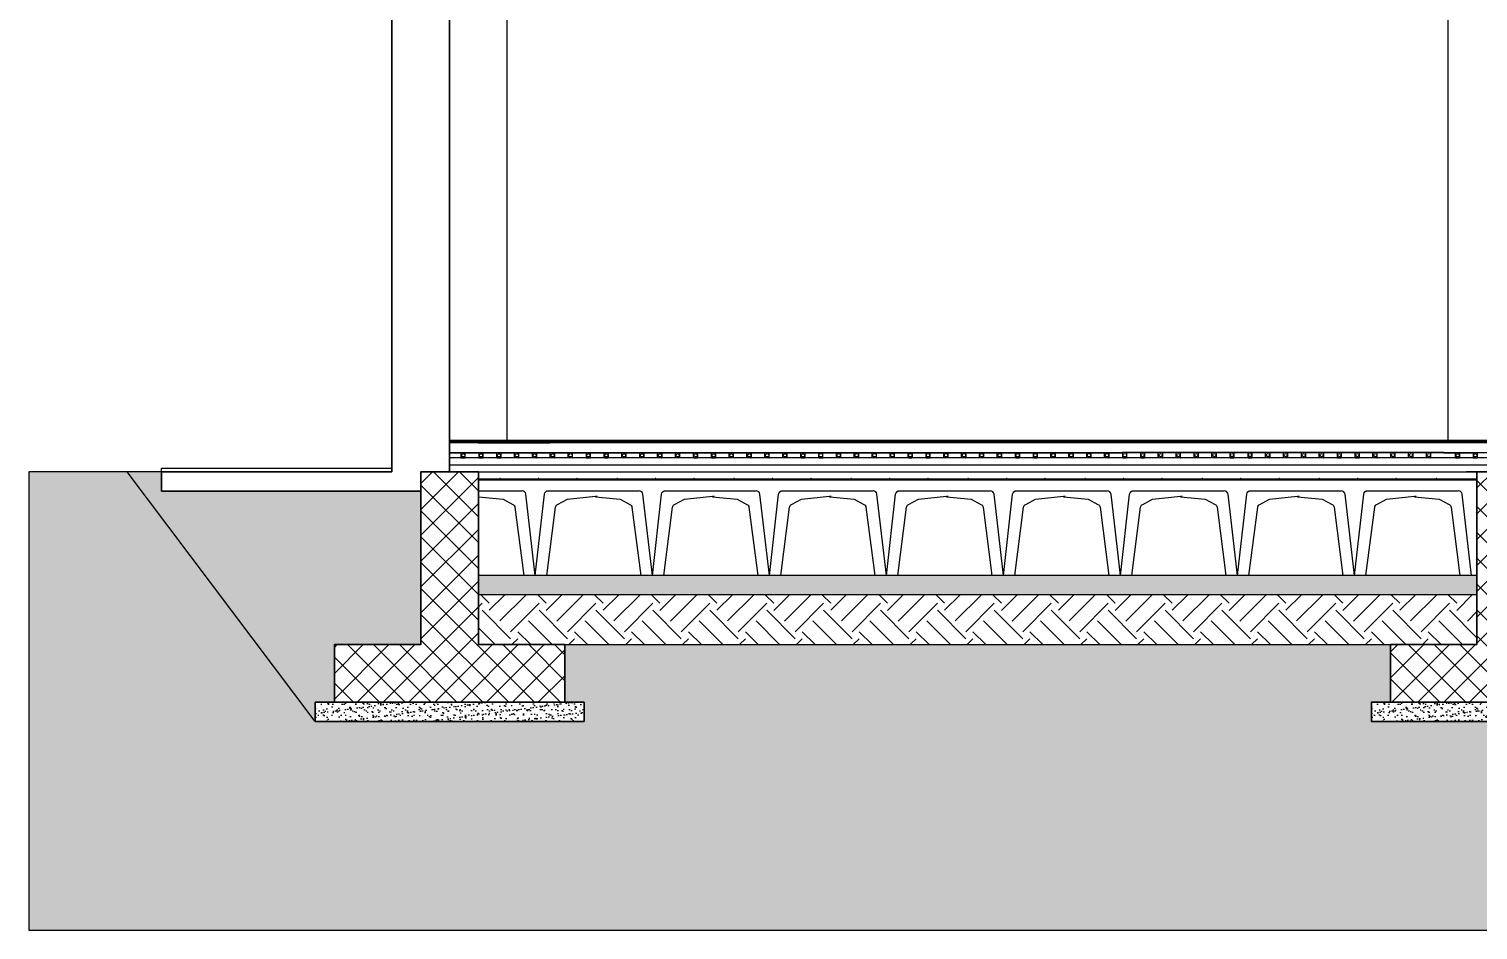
# Model space of a CAD drawing. Header units: millimetres. Extents: x 2329 to 2450, y 1882 to 1940.
# Drawn here: x 2359.39 to 2366.94, y 1914.04 to 1918.74 of the extents above; entities that cross this region are included whole.
import ezdxf

# ---------------------------------------------------------------- set-up
doc = ezdxf.new("R2010")
doc.units = ezdxf.units.MM
doc.linetypes.add('ACAD_ISO10W100', pattern=[18, 12, -3, 0, -3])
for name, color, linetype, lineweight in [('armature longitudinali', 5, 'Continuous', 25), ('Fondazione', 7, 'Continuous', 25), ('pilastri', 5, 'Continuous', 30), ('Sezionato', 7, 'Continuous', 30)]:
    doc.layers.add(name, color=color, linetype=linetype, lineweight=lineweight)
for name, color, linetype in [('AU_01_Struttura', 1, 'Continuous'), ('AU_03_Retini', 11, 'ACAD_ISO10W100'), ('grigio', 252, 'Continuous'), ('trasferimento', 252, 'Continuous')]:
    doc.layers.add(name, color=color, linetype=linetype)

msp = doc.modelspace()

# ---------------------------------------------------------------- hatches: boundary and pattern name
at = {"layer": 'armature longitudinali', "true_color": 0xc7c8ca, "transparency": 33554687}
h = msp.add_hatch(dxfattribs=at)
h.set_pattern_fill('EARTH', color=9, scale=0.045)
h.paths.add_polyline_path([(2380.7207, 1916.429), (2380.0086, 1916.429), (2379.0297, 1915.129), (2377.6297, 1915.129), (2377.6297, 1915.229), (2377.7297, 1915.229), (2377.7297, 1915.404), (2377.7297, 1915.529), (2373.4297, 1915.529), (2373.4297, 1915.404), (2373.4297, 1915.229), (2373.5297, 1915.229), (2373.5297, 1915.129), (2372.1297, 1915.129), (2372.1297, 1915.229), (2372.2297, 1915.229), (2372.2297, 1915.404), (2372.2297, 1915.529), (2367.6797, 1915.529), (2367.6797, 1915.404), (2367.6797, 1915.229), (2367.7797, 1915.229), (2367.7797, 1915.129), (2366.3797, 1915.129), (2366.3797, 1915.229), (2366.4797, 1915.229), (2366.4797, 1915.404), (2366.4797, 1915.529), (2362.1797, 1915.529), (2362.1797, 1915.404), (2362.1797, 1915.229), (2362.2797, 1915.229), (2362.2797, 1915.129), (2360.8797, 1915.129), (2359.9007, 1916.429), (2359.3893, 1916.429), (2359.3893, 1914.0426), (2380.7207, 1914.0426)])
at = {"layer": 'armature longitudinali', "transparency": 33554687}
h = msp.add_hatch(dxfattribs=at)
h.set_pattern_fill('GRAVEL', color=0, scale=0.015)
h.set_pattern_definition([(228.0127875, (0.27432, 0.381), (-3.04800000024, -3.4289999998), [0.051258216, -5.074572546]), (184.969741, (0.24003, 0.3429), (4.57199999819, 0.381000021705), [0.08796071, -8.708107334]), (132.5104471, (0.1524, 0.33528), (3.81000000161, -4.19099999854), [0.06202223, -6.14020842]), (267.273689, (0.00381, 0.24003), (0.3810000008, 7.61999999996), [0.08010068, -7.929965614]), (292.8336542, (0, 0.16002), (-1.90500000016, 4.57199999993), [0.078545055, -7.77597116]), (357.273689, (0.03048, 0.08763), (-7.61999999996, 0.3810000008), [0.08010068, -7.929965614]), (37.69424047, (0.11049, 0.08382), (-4.95299999978, -3.810000000285), [0.10592905, -10.486967297]), (72.25532837, (0.19431, 0.14859), (2.66700000072, 8.38199999977), [0.10000793, -9.90078849]), (121.4295656, (0.22479, 0.24384), (-3.04800000043, 4.95299999973), [0.08037195, -7.956831855]), (175.2363583, (0.18288, 0.31242), (4.19099999994, -0.38100000066), [0.09175699, -4.496090542]), (222.3974378, (0.09144, 0.32004), (-4.571999999854, -4.19100000016), [0.11866169, -11.747515877]), (138.8140748, (0.381, 0.23622), (-2.66699999984, 2.2860000002), [0.04050068, -4.009584874]), (171.4692344, (0.35052, 0.26289), (4.95300000013, -0.76199999914), [0.077052297, -7.62819585]), (225, (0.27432, 0.27432), (-5e-17, -0.381), [0.0538814, -0.484933966]), (203.1985905, (0.24765, 0.32004), (1.90500000005, 0.7619999999), [0.0290162, -2.872593355]), (291.8014095, (0.22098, 0.30861), (-0.381, 1.143), [0.041034843, -2.01071295]), (30.9637565, (0.23622, 0.27051), (1.143, 0.762), [0.06664795, -2.154944723]), (161.565051, (0.29337, 0.3048), (0.762, -0.381), [0.04819307, -1.156634718]), (16.3895403, (0, 0.30861), (3.81, 1.143), [0.0675132, -6.683824]), (70.3461759, (0.06477, 0.32766), (-1.52400000014, -4.19099999995), [0.05663984, -5.60733235]), (293.1985905, (0.29337, 0.381), (-0.7619999999, 1.90500000005), [0.058032015, -2.84357754]), (343.6104597, (0.31623, 0.32766), (-3.81000000008, 1.14299999973), [0.0675132, -6.683824]), (339.4439548, (0, 0.07239), (-1.905, 0.762), [0.06510528, -3.190160147]), (294.7751406, (0.06096, 0.04953), (-1.90500000227, 4.19099999897), [0.05455082, -5.400539007]), (66.8014095, (0.29718, 0), (0.7619999999, 1.90500000005), [0.058032015, -2.84357754]), (17.3540246, (0.32004, 0.05334), (-4.9529999999, -1.52400000032), [0.06386741, -6.322856397]), (69.4439548, (0.11049, 0), (-0.762, -1.905), [0.03255264, -3.222712787]), (101.3099325, (0.27432, 0), (-0.381, 1.524), [0.01942719, -1.923299245]), (165.9637565, (0.27051, 0.01905), (1.143, -0.381), [0.078545055, -1.49235819]), (186.00900596, (0.19431, 0.0381), (3.80999999998, 0.3810000002), [0.07279005, -7.20620473]), (303.6900675, (0.23622, 0.23622), (-0.381, 0.762), [0.05494858, -1.318766454]), (353.1572266, (0.2667, 0.1905), (6.47700000004, -0.76199999966), [0.095933514, -9.49740136]), (60.9453959, (0.36195, 0.17907), (-1.52400000004, -2.66699999998), [0.039226236, -3.88340885]), (90, (0.381, 0.21336), (-0.381, 0.381), [0.02286, -0.35814]), (120.2564372, (0.18669, 0.04953), (1.52399999981, -2.6670000001), [0.052930044, -5.240091116]), (48.0127875, (0.16002, 0.09525), (3.04800000025, 3.42899999978), [0.10251643, -5.02331433]), (0, (0.2286, 0.17145), (0.381, 0.381), [0.09906, -0.28194]), (325.3048465, (0.32766, 0.17145), (3.81000000144, -2.66699999794), [0.060241434, -5.96389751]), (254.0546041, (0.37719, 0.13716), (-0.381, -1.524), [0.05547436, -2.718247506]), (207.64597536, (0.36195, 0.08382), (-7.23900000027, -3.809999999495), [0.090321765, -8.941869663]), (175.42607874, (0.28194, 0.04191), (-4.953, 0.381), [0.09555442, -9.45987697])])
h.paths.add_polyline_path([(2379.8297, 1916.329), (2378.4797, 1916.329), (2378.4797, 1915.529), (2378.9297, 1915.529), (2378.9297, 1915.229), (2379.0297, 1915.229), (2379.0297, 1915.129), (2380.0086, 1916.429), (2379.8297, 1916.4173)])
h.paths.add_polyline_path([(2360.0797, 1916.329), (2360.0797, 1916.429), (2359.9007, 1916.429), (2360.8797, 1915.129), (2360.8797, 1915.229), (2360.9797, 1915.229), (2360.9797, 1915.404), (2360.9797, 1915.529), (2361.4297, 1915.529), (2361.4297, 1916.329)])
at = {"layer": 'Fondazione', "true_color": 0x636466}
h = msp.add_hatch(dxfattribs=at)
h.set_pattern_fill('ANSI37', color=251, scale=0.03)
h.paths.add_polyline_path([(2362.1797, 1915.529), (2361.7297, 1915.529), (2361.7297, 1916.429), (2361.4297, 1916.429), (2361.4297, 1915.529), (2360.9797, 1915.529), (2360.9797, 1915.404), (2360.9797, 1915.229), (2362.1797, 1915.229), (2362.1797, 1915.404)])
h = msp.add_hatch(dxfattribs=at)
h.set_pattern_fill('ANSI37', color=251, scale=0.03)
h.paths.add_polyline_path([(2367.6797, 1915.529), (2367.2297, 1915.529), (2367.2297, 1916.429), (2366.9297, 1916.429), (2366.9297, 1915.529), (2366.4797, 1915.529), (2366.4797, 1915.404), (2366.4797, 1915.229), (2367.6797, 1915.229), (2367.6797, 1915.404)])
at = {"layer": 'Fondazione', "transparency": 33554628}
h = msp.add_hatch(dxfattribs=at)
h.set_pattern_fill('AR-SAND', color=0, scale=0.0009)
h.paths.add_polyline_path([(2366.9297, 1915.889), (2361.7297, 1915.889), (2361.7297, 1915.789), (2366.9297, 1915.789)])
h = msp.add_hatch(dxfattribs=at)
h.set_pattern_fill('AR-SAND', color=0, scale=0.0009)
h.set_pattern_definition([(37.5, (-40.032668, 6.98676), (-0.00144002817, 0.04404719136), [0, -0.0347472, 0, -0.038862, 0, -0.0371475]), (7.5, (-40.03267, 6.98676), (0.0404570955, 0.064514259), [0, -0.0187452, 0, -0.0313182, 0, -0.0120015]), (327.5, (-40.060785, 6.98676), (0.0711893133, 0.0001293466), [0, -0.01143, 0, -0.041148, 0, -0.053721]), (317.5, (-40.060785, 6.98676), (0.0687200807, 0.0200636391), [0, -0.005715, 0, -0.0269748, 0, -0.030861])])
h.paths.add_polyline_path([(2360.9797, 1915.229), (2360.8797, 1915.229), (2360.8797, 1915.129), (2362.2797, 1915.129), (2362.2797, 1915.229)])
h = msp.add_hatch(dxfattribs=at)
h.set_pattern_fill('AR-SAND', color=0, scale=0.0009)
h.set_pattern_definition([(37.5, (-34.532668, 6.98676), (-0.00144002817, 0.04404719136), [0, -0.0347472, 0, -0.038862, 0, -0.0371475]), (7.5, (-34.53267, 6.98676), (0.0404570955, 0.064514259), [0, -0.0187452, 0, -0.0313182, 0, -0.0120015]), (327.5, (-34.560785, 6.98676), (0.0711893133, 0.0001293466), [0, -0.01143, 0, -0.041148, 0, -0.053721]), (317.5, (-34.560785, 6.98676), (0.0687200807, 0.0200636391), [0, -0.005715, 0, -0.0269748, 0, -0.030861])])
h.paths.add_polyline_path([(2366.4797, 1915.229), (2366.3797, 1915.229), (2366.3797, 1915.129), (2367.7797, 1915.129), (2367.7797, 1915.229)])
at = {"layer": 'trasferimento'}
h = msp.add_hatch(dxfattribs=at)
h.set_pattern_fill('EARTH', color=256, scale=0.033, angle=45, style=0)
h.paths.add_polyline_path([(2366.9297, 1915.529), (2366.9297, 1915.789), (2361.7297, 1915.789), (2361.7297, 1915.529)])

# ---------------------------------------------------------------- linework, layer by layer
at = {"lineweight": 30}
for p, q in [((2361.2797, 1916.429), (2360.0797, 1916.429)), ((2360.0797, 1916.429), (2360.0797, 1916.329)), ((2360.0797, 1916.329), (2361.4297, 1916.329))]:
    msp.add_line(p, q, dxfattribs=at)
for p, q in [((2366.9297, 1915.889), (2361.7297, 1915.889)), ((2366.9297, 1915.789), (2361.7297, 1915.789))]:
    msp.add_line(p, q)
msp.add_lwpolyline([(2361.2797, 1916.429), (2361.2797, 1923.429)], dxfattribs=at)
for points in [[(2359.3893, 1914.0426), (2380.7207, 1914.0426), (2380.7207, 1916.429), (2378.6297, 1916.429)], [(2361.2797, 1916.429), (2359.3893, 1916.429), (2359.3893, 1914.0426), (2359.3893, 1914.0426)], [(2360.8797, 1915.129), (2359.9007, 1916.429)], [(2360.0797, 1916.429), (2360.0797, 1916.449), (2361.2797, 1916.449)], [(2361.7297, 1915.889), (2361.7297, 1916.429)], [(2366.9297, 1915.889), (2366.9297, 1916.429), (2366.8746, 1916.429)], [(2362.1797, 1915.529), (2366.4797, 1915.529)]]:
    msp.add_lwpolyline(points)
at = {"color": 30}
for points in [[(2361.7297, 1916.3306), (2361.9573, 1916.3306)], [(2362.3391, 1916.3306), (2362.5667, 1916.3306)], [(2362.9485, 1916.3306), (2363.1761, 1916.3306)], [(2363.5579, 1916.3306), (2363.7855, 1916.3306)], [(2364.1673, 1916.3306), (2364.3949, 1916.3306)], [(2364.7767, 1916.3306), (2365.0043, 1916.3306)], [(2365.3861, 1916.3306), (2365.6137, 1916.3306)], [(2365.9955, 1916.3306), (2366.2231, 1916.3306)], [(2366.6049, 1916.3306), (2366.8325, 1916.3306)]]:
    msp.add_lwpolyline(points, dxfattribs=at)
for points in [[(2361.7297, 1916.2997), (2361.8578, 1916.2863), (2361.9092, 1916.2597, -0.245361), (2361.9198, 1916.2445), (2361.9656, 1915.889)], [(2362.0261, 1915.889), (2361.9771, 1916.3131, 0.376581), (2361.9573, 1916.3306), (2361.9573, 1916.3306)], [(2362.0261, 1915.889), (2362.0741, 1916.3131, -0.377298), (2362.094, 1916.3306), (2362.3391, 1916.3306)], [(2362.0856, 1915.889), (2362.1314, 1916.2445, -0.245361), (2362.142, 1916.2597), (2362.1934, 1916.2863), (2362.3391, 1916.3016, -0.109284), (2362.3477, 1916.3016)], [(2362.3391, 1916.2997), (2362.4672, 1916.2863), (2362.5186, 1916.2597, -0.245361), (2362.5292, 1916.2445), (2362.575, 1915.889)], [(2362.6355, 1915.889), (2362.5865, 1916.3131, 0.376581), (2362.5667, 1916.3306), (2362.5667, 1916.3306)], [(2362.6355, 1915.889), (2362.6835, 1916.3131, -0.377298), (2362.7034, 1916.3306), (2362.9485, 1916.3306)], [(2362.695, 1915.889), (2362.7408, 1916.2445, -0.245361), (2362.7514, 1916.2597), (2362.8028, 1916.2863), (2362.9485, 1916.3016, -0.109284), (2362.9571, 1916.3016)], [(2362.9485, 1916.2997), (2363.0766, 1916.2863), (2363.128, 1916.2597, -0.245361), (2363.1386, 1916.2445), (2363.1844, 1915.889)], [(2363.2449, 1915.889), (2363.1959, 1916.3131, 0.376581), (2363.1761, 1916.3306), (2363.1761, 1916.3306)], [(2363.2449, 1915.889), (2363.2929, 1916.3131, -0.377298), (2363.3128, 1916.3306), (2363.5579, 1916.3306)], [(2363.3044, 1915.889), (2363.3502, 1916.2445, -0.245361), (2363.3608, 1916.2597), (2363.4122, 1916.2863), (2363.5579, 1916.3016, -0.109284), (2363.5665, 1916.3016)], [(2363.5579, 1916.2997), (2363.686, 1916.2863), (2363.7374, 1916.2597, -0.245361), (2363.748, 1916.2445), (2363.7938, 1915.889)], [(2363.8543, 1915.889), (2363.8053, 1916.3131, 0.376581), (2363.7855, 1916.3306), (2363.7855, 1916.3306)], [(2363.8543, 1915.889), (2363.9023, 1916.3131, -0.377298), (2363.9222, 1916.3306), (2364.1673, 1916.3306)], [(2363.9138, 1915.889), (2363.9596, 1916.2445, -0.245361), (2363.9702, 1916.2597), (2364.0216, 1916.2863), (2364.1673, 1916.3016, -0.109284), (2364.1759, 1916.3016)], [(2364.1673, 1916.2997), (2364.2954, 1916.2863), (2364.3468, 1916.2597, -0.245361), (2364.3574, 1916.2445), (2364.4032, 1915.889)], [(2364.4637, 1915.889), (2364.4147, 1916.3131, 0.376581), (2364.3949, 1916.3306), (2364.3949, 1916.3306)], [(2364.4637, 1915.889), (2364.5117, 1916.3131, -0.377298), (2364.5316, 1916.3306), (2364.7767, 1916.3306)], [(2364.5232, 1915.889), (2364.569, 1916.2445, -0.245361), (2364.5796, 1916.2597), (2364.631, 1916.2863), (2364.7767, 1916.3016, -0.109284), (2364.7853, 1916.3016)], [(2364.7767, 1916.2997), (2364.9048, 1916.2863), (2364.9562, 1916.2597, -0.245361), (2364.9668, 1916.2445), (2365.0126, 1915.889)], [(2365.0731, 1915.889), (2365.0241, 1916.3131, 0.376581), (2365.0043, 1916.3306), (2365.0043, 1916.3306)], [(2365.0731, 1915.889), (2365.1211, 1916.3131, -0.377298), (2365.141, 1916.3306), (2365.3861, 1916.3306)], [(2365.1326, 1915.889), (2365.1784, 1916.2445, -0.245361), (2365.189, 1916.2597), (2365.2404, 1916.2863), (2365.3861, 1916.3016, -0.109284), (2365.3947, 1916.3016)], [(2365.3861, 1916.2997), (2365.5142, 1916.2863), (2365.5656, 1916.2597, -0.245361), (2365.5762, 1916.2445), (2365.622, 1915.889)], [(2365.6825, 1915.889), (2365.6335, 1916.3131, 0.376581), (2365.6137, 1916.3306), (2365.6137, 1916.3306)], [(2365.6825, 1915.889), (2365.7305, 1916.3131, -0.377298), (2365.7504, 1916.3306), (2365.9955, 1916.3306)], [(2365.742, 1915.889), (2365.7878, 1916.2445, -0.245361), (2365.7984, 1916.2597), (2365.8498, 1916.2863), (2365.9955, 1916.3016, -0.109284), (2366.0041, 1916.3016)], [(2365.9955, 1916.2997), (2366.1236, 1916.2863), (2366.175, 1916.2597, -0.245361), (2366.1856, 1916.2445), (2366.2314, 1915.889)], [(2366.2919, 1915.889), (2366.2429, 1916.3131, 0.376581), (2366.2231, 1916.3306), (2366.2231, 1916.3306)], [(2366.2919, 1915.889), (2366.3399, 1916.3131, -0.377298), (2366.3598, 1916.3306), (2366.6049, 1916.3306)], [(2366.3514, 1915.889), (2366.3972, 1916.2445, -0.245361), (2366.4078, 1916.2597), (2366.4592, 1916.2863), (2366.6049, 1916.3016, -0.109284), (2366.6135, 1916.3016)], [(2366.6049, 1916.2997), (2366.733, 1916.2863), (2366.7844, 1916.2597, -0.245361), (2366.795, 1916.2445), (2366.8408, 1915.889)], [(2366.9013, 1915.889), (2366.8523, 1916.3131, 0.376581), (2366.8325, 1916.3306), (2366.8325, 1916.3306)]]:
    msp.add_lwpolyline(points, format="xyb", dxfattribs=at)
at = {"layer": 'armature longitudinali'}
for points in [[(2378.3297, 1916.5022), (2361.5797, 1916.5022)], [(2361.5797, 1916.429), (2361.5797, 1916.5022)], [(2361.5797, 1916.4656), (2378.3297, 1916.4656)]]:
    msp.add_lwpolyline(points, dxfattribs=at)
at = {"layer": 'armature longitudinali', "lineweight": 30}
msp.add_lwpolyline([(2360.9797, 1915.229), (2360.9797, 1915.529), (2361.4297, 1915.529), (2361.4297, 1916.429)], dxfattribs=at)
at = {"layer": 'AU_01_Struttura'}
for p, q in [((2361.7292, 1916.5805), (2361.9154, 1916.5805)), ((2361.9154, 1916.5805), (2362.1017, 1916.5805)), ((2361.5797, 1916.5304), (2362.2879, 1916.5304)), ((2361.5797, 1916.5287), (2361.636, 1916.5287)), ((2361.6383, 1916.5263), (2361.6383, 1916.5045)), ((2361.6407, 1916.5021), (2361.6593, 1916.5021)), ((2361.6616, 1916.5045), (2361.6616, 1916.5263)), ((2361.664, 1916.5287), (2361.7292, 1916.5287)), ((2361.7315, 1916.5264), (2361.7315, 1916.5045)), ((2361.7338, 1916.5022), (2361.7525, 1916.5022)), ((2361.7548, 1916.5045), (2361.7548, 1916.5264)), ((2361.7571, 1916.5287), (2361.8223, 1916.5287)), ((2361.8246, 1916.5264), (2361.8246, 1916.5045)), ((2361.8269, 1916.5022), (2361.8456, 1916.5022)), ((2361.8479, 1916.5045), (2361.8479, 1916.5264)), ((2361.8502, 1916.5287), (2361.9154, 1916.5287)), ((2362.2879, 1916.5305), (2362.8466, 1916.5305)), ((2362.2902, 1916.5264), (2362.2902, 1916.5045)), ((2362.2926, 1916.5022), (2362.3112, 1916.5022)), ((2362.3135, 1916.5045), (2362.3135, 1916.5264)), ((2362.3158, 1916.5288), (2362.381, 1916.5288)), ((2362.3834, 1916.5264), (2362.3834, 1916.5046)), ((2362.3857, 1916.5023), (2362.4043, 1916.5022)), ((2362.4066, 1916.5046), (2362.4066, 1916.5264)), ((2362.409, 1916.5288), (2362.4742, 1916.5288)), ((2362.8466, 1916.5305), (2363.4053, 1916.5305)), ((2362.8489, 1916.5264), (2362.8489, 1916.5046)), ((2362.8513, 1916.5023), (2362.8699, 1916.5023)), ((2362.8722, 1916.5046), (2362.8722, 1916.5264)), ((2362.8746, 1916.5288), (2362.9398, 1916.5288)), ((2362.9421, 1916.5265), (2362.9421, 1916.5046)), ((2362.9444, 1916.5023), (2362.963, 1916.5023)), ((2362.9654, 1916.5046), (2362.9654, 1916.5265)), ((2362.9677, 1916.5288), (2363.0329, 1916.5288)), ((2363.4053, 1916.5306), (2363.9641, 1916.5306)), ((2363.4077, 1916.5265), (2363.4077, 1916.5046)), ((2363.41, 1916.5023), (2363.4286, 1916.5023)), ((2363.431, 1916.5046), (2363.431, 1916.5265)), ((2363.4333, 1916.5289), (2363.4985, 1916.5289)), ((2363.5008, 1916.5265), (2363.5008, 1916.5047)), ((2363.5031, 1916.5023), (2363.5217, 1916.5023)), ((2363.5241, 1916.5046), (2363.5241, 1916.5265)), ((2363.5264, 1916.5289), (2363.5916, 1916.5289)), ((2363.9641, 1916.5306), (2364.5228, 1916.5306)), ((2363.9664, 1916.5265), (2363.9664, 1916.5047)), ((2363.9687, 1916.5023), (2363.9874, 1916.5023)), ((2363.9897, 1916.5047), (2363.9897, 1916.5265)), ((2363.992, 1916.5289), (2364.0572, 1916.5289)), ((2364.0596, 1916.5266), (2364.0596, 1916.5047)), ((2364.0619, 1916.5024), (2364.0805, 1916.5023)), ((2364.0828, 1916.5047), (2364.0828, 1916.5266)), ((2364.0851, 1916.5289), (2364.1503, 1916.5289)), ((2364.5228, 1916.5306), (2365.0815, 1916.5306)), ((2364.5251, 1916.5266), (2364.5251, 1916.5047)), ((2364.5275, 1916.5024), (2364.5461, 1916.5024)), ((2364.5484, 1916.5047), (2364.5484, 1916.5266)), ((2364.5508, 1916.5289), (2364.616, 1916.5289)), ((2364.6183, 1916.5266), (2364.6183, 1916.5047)), ((2364.6206, 1916.5024), (2364.6392, 1916.5024)), ((2364.6415, 1916.5047), (2364.6415, 1916.5266)), ((2364.6439, 1916.5289), (2364.7091, 1916.5289)), ((2365.0815, 1916.5307), (2365.6403, 1916.5307)), ((2365.0839, 1916.5266), (2365.0839, 1916.5047)), ((2365.0862, 1916.5024), (2365.1048, 1916.5024)), ((2365.1071, 1916.5047), (2365.1071, 1916.5266)), ((2365.1095, 1916.529), (2365.1747, 1916.529)), ((2365.177, 1916.5266), (2365.177, 1916.5048)), ((2365.1793, 1916.5024), (2365.1979, 1916.5024)), ((2365.2003, 1916.5047), (2365.2003, 1916.5266)), ((2365.2026, 1916.529), (2365.2678, 1916.529)), ((2365.6403, 1916.5307), (2366.199, 1916.5307)), ((2365.6426, 1916.5266), (2365.6426, 1916.5048)), ((2365.6449, 1916.5024), (2365.6635, 1916.5024)), ((2365.6659, 1916.5048), (2365.6659, 1916.5266)), ((2365.6682, 1916.529), (2365.7334, 1916.529)), ((2365.7357, 1916.5267), (2365.7357, 1916.5048)), ((2365.738, 1916.5025), (2365.7566, 1916.5025)), ((2365.759, 1916.5048), (2365.759, 1916.5267)), ((2365.7613, 1916.529), (2365.8265, 1916.529)), ((2366.199, 1916.5307), (2366.7577, 1916.5307)), ((2366.2013, 1916.5267), (2366.2013, 1916.5048)), ((2366.2036, 1916.5025), (2366.2223, 1916.5025)), ((2366.2246, 1916.5048), (2366.2246, 1916.5267)), ((2366.2269, 1916.529), (2366.2921, 1916.529)), ((2366.2945, 1916.5267), (2366.2945, 1916.5049)), ((2366.2968, 1916.5025), (2366.3154, 1916.5025)), ((2366.3177, 1916.5048), (2366.3177, 1916.5267)), ((2366.32, 1916.529), (2366.3852, 1916.529)), ((2366.7577, 1916.5304), (2367.4659, 1916.5304)), ((2366.7577, 1916.5287), (2366.814, 1916.5287)), ((2366.8164, 1916.5263), (2366.8164, 1916.5045)), ((2366.8187, 1916.5021), (2366.8373, 1916.5021)), ((2366.8397, 1916.5045), (2366.8397, 1916.5263)), ((2366.842, 1916.5287), (2366.9072, 1916.5287)), ((2366.9095, 1916.5264), (2366.9095, 1916.5045)), ((2366.9119, 1916.5022), (2366.9305, 1916.5022)), ((2366.9328, 1916.5045), (2366.9328, 1916.5264))]:
    msp.add_line(p, q, dxfattribs=at)
for points in [[(2361.9387, 1916.5022), (2361.9201, 1916.5022, -0.410759), (2361.9178, 1916.5045), (2361.9178, 1916.5264, 0.414214), (2361.9154, 1916.5287)], [(2361.9387, 1916.5022, 0.416222), (2361.941, 1916.5045), (2361.941, 1916.5264, -0.414214), (2361.9433, 1916.5287), (2362.0085, 1916.5287)], [(2362.0318, 1916.5022), (2362.0132, 1916.5022, -0.410759), (2362.0109, 1916.5045), (2362.0109, 1916.5264, 0.414214), (2362.0085, 1916.5287)], [(2362.0318, 1916.5022, 0.416222), (2362.0341, 1916.5045), (2362.0341, 1916.5264, -0.414214), (2362.0365, 1916.5287), (2362.1017, 1916.5287)], [(2362.1249, 1916.5022), (2362.1063, 1916.5022, -0.410759), (2362.104, 1916.5045), (2362.104, 1916.5264, 0.414214), (2362.1017, 1916.5287)], [(2362.1249, 1916.5022, 0.416222), (2362.1273, 1916.5045), (2362.1273, 1916.5264, -0.414214), (2362.1296, 1916.5287), (2362.1948, 1916.5287)], [(2362.218, 1916.5022), (2362.1994, 1916.5022, -0.410759), (2362.1971, 1916.5045), (2362.1971, 1916.5264, 0.414214), (2362.1948, 1916.5287)], [(2362.218, 1916.5022, 0.416222), (2362.2204, 1916.5045), (2362.2204, 1916.5264, -0.414214), (2362.2227, 1916.5287), (2362.2879, 1916.5287)], [(2362.4974, 1916.5022), (2362.4788, 1916.5023, -0.410759), (2362.4765, 1916.5046), (2362.4765, 1916.5264, 0.414214), (2362.4742, 1916.5288)], [(2362.4974, 1916.5022, 0.416222), (2362.4997, 1916.5046), (2362.4997, 1916.5264, -0.414214), (2362.5021, 1916.5288), (2362.5673, 1916.5288)], [(2362.5905, 1916.5022), (2362.5719, 1916.5023, -0.410759), (2362.5696, 1916.5046), (2362.5696, 1916.5264, 0.414214), (2362.5673, 1916.5288)], [(2362.5905, 1916.5022, 0.416222), (2362.5929, 1916.5046), (2362.5929, 1916.5264, -0.414214), (2362.5952, 1916.5288), (2362.6604, 1916.5288)], [(2362.6836, 1916.5022), (2362.665, 1916.5023, -0.410759), (2362.6627, 1916.5046), (2362.6627, 1916.5264, 0.414214), (2362.6604, 1916.5288)], [(2362.6836, 1916.5022, 0.416222), (2362.686, 1916.5046), (2362.686, 1916.5264, -0.414214), (2362.6883, 1916.5288), (2362.7535, 1916.5288)], [(2362.7767, 1916.5022), (2362.7581, 1916.5023, -0.410759), (2362.7558, 1916.5046), (2362.7558, 1916.5264, 0.414214), (2362.7535, 1916.5288)], [(2362.7767, 1916.5022, 0.416222), (2362.7791, 1916.5046), (2362.7791, 1916.5264, -0.414214), (2362.7814, 1916.5288), (2362.8466, 1916.5288)], [(2363.0561, 1916.5023), (2363.0375, 1916.5023, -0.410759), (2363.0352, 1916.5046), (2363.0352, 1916.5265, 0.414214), (2363.0329, 1916.5288)], [(2363.0561, 1916.5023, 0.416222), (2363.0585, 1916.5046), (2363.0585, 1916.5265, -0.414214), (2363.0608, 1916.5288), (2363.126, 1916.5288)], [(2363.1492, 1916.5023), (2363.1306, 1916.5023, -0.410759), (2363.1283, 1916.5046), (2363.1283, 1916.5265, 0.414214), (2363.126, 1916.5288)], [(2363.1492, 1916.5023, 0.416222), (2363.1516, 1916.5046), (2363.1516, 1916.5265, -0.414214), (2363.1539, 1916.5288), (2363.2191, 1916.5288)], [(2363.2424, 1916.5023), (2363.2237, 1916.5023, -0.410759), (2363.2214, 1916.5046), (2363.2214, 1916.5265, 0.414214), (2363.2191, 1916.5288)], [(2363.2424, 1916.5023, 0.416222), (2363.2447, 1916.5046), (2363.2447, 1916.5265, -0.414214), (2363.247, 1916.5288), (2363.3122, 1916.5288)], [(2363.3355, 1916.5023), (2363.3169, 1916.5023, -0.410759), (2363.3146, 1916.5046), (2363.3146, 1916.5265, 0.414214), (2363.3122, 1916.5288)], [(2363.3355, 1916.5023, 0.416222), (2363.3378, 1916.5046), (2363.3378, 1916.5265, -0.414214), (2363.3401, 1916.5288), (2363.4053, 1916.5288)], [(2363.6149, 1916.5023), (2363.5962, 1916.5023, -0.410759), (2363.5939, 1916.5047), (2363.5939, 1916.5265, 0.414214), (2363.5916, 1916.5289)], [(2363.6149, 1916.5023, 0.416222), (2363.6172, 1916.5046), (2363.6172, 1916.5265, -0.414214), (2363.6195, 1916.5289), (2363.6847, 1916.5289)], [(2363.708, 1916.5023), (2363.6894, 1916.5023, -0.410759), (2363.6871, 1916.5047), (2363.6871, 1916.5265, 0.414214), (2363.6847, 1916.5289)], [(2363.708, 1916.5023, 0.416222), (2363.7103, 1916.5046), (2363.7103, 1916.5265, -0.414214), (2363.7126, 1916.5289), (2363.7778, 1916.5289)], [(2363.8011, 1916.5023), (2363.7825, 1916.5023, -0.410759), (2363.7802, 1916.5047), (2363.7802, 1916.5265, 0.414214), (2363.7778, 1916.5289)], [(2363.8011, 1916.5023, 0.416222), (2363.8034, 1916.5046), (2363.8034, 1916.5265, -0.414214), (2363.8058, 1916.5289), (2363.871, 1916.5289)], [(2363.8942, 1916.5023), (2363.8756, 1916.5023, -0.410759), (2363.8733, 1916.5047), (2363.8733, 1916.5265, 0.414214), (2363.871, 1916.5289)], [(2363.8942, 1916.5023, 0.416222), (2363.8965, 1916.5046), (2363.8965, 1916.5265, -0.414214), (2363.8989, 1916.5289), (2363.9641, 1916.5289)], [(2364.1736, 1916.5023), (2364.155, 1916.5024, -0.410759), (2364.1527, 1916.5047), (2364.1527, 1916.5266, 0.414214), (2364.1503, 1916.5289)], [(2364.1736, 1916.5023, 0.416222), (2364.1759, 1916.5047), (2364.1759, 1916.5266, -0.414214), (2364.1783, 1916.5289), (2364.2435, 1916.5289)], [(2364.2667, 1916.5023), (2364.2481, 1916.5024, -0.410759), (2364.2458, 1916.5047), (2364.2458, 1916.5266, 0.414214), (2364.2435, 1916.5289)], [(2364.2667, 1916.5023, 0.416222), (2364.269, 1916.5047), (2364.269, 1916.5266, -0.414214), (2364.2714, 1916.5289), (2364.3366, 1916.5289)], [(2364.3598, 1916.5023), (2364.3412, 1916.5024, -0.410759), (2364.3389, 1916.5047), (2364.3389, 1916.5266, 0.414214), (2364.3366, 1916.5289)], [(2364.3598, 1916.5023, 0.416222), (2364.3622, 1916.5047), (2364.3622, 1916.5266, -0.414214), (2364.3645, 1916.5289), (2364.4297, 1916.5289)], [(2364.4529, 1916.5023), (2364.4343, 1916.5024, -0.410759), (2364.432, 1916.5047), (2364.432, 1916.5266, 0.414214), (2364.4297, 1916.5289)], [(2364.4529, 1916.5023, 0.416222), (2364.4553, 1916.5047), (2364.4553, 1916.5266, -0.414214), (2364.4576, 1916.5289), (2364.5228, 1916.5289)], [(2364.7323, 1916.5024), (2364.7137, 1916.5024, -0.410759), (2364.7114, 1916.5047), (2364.7114, 1916.5266, 0.414214), (2364.7091, 1916.5289)], [(2364.7323, 1916.5024, 0.416222), (2364.7347, 1916.5047), (2364.7347, 1916.5266, -0.414214), (2364.737, 1916.5289), (2364.8022, 1916.5289)], [(2364.8254, 1916.5024), (2364.8068, 1916.5024, -0.410759), (2364.8045, 1916.5047), (2364.8045, 1916.5266, 0.414214), (2364.8022, 1916.5289)], [(2364.8254, 1916.5024, 0.416222), (2364.8278, 1916.5047), (2364.8278, 1916.5266, -0.414214), (2364.8301, 1916.5289), (2364.8953, 1916.5289)], [(2364.9185, 1916.5024), (2364.8999, 1916.5024, -0.410759), (2364.8976, 1916.5047), (2364.8976, 1916.5266, 0.414214), (2364.8953, 1916.5289)], [(2364.9185, 1916.5024, 0.416222), (2364.9209, 1916.5047), (2364.9209, 1916.5266, -0.414214), (2364.9232, 1916.5289), (2364.9884, 1916.5289)], [(2365.0117, 1916.5024), (2364.993, 1916.5024, -0.410759), (2364.9907, 1916.5047), (2364.9907, 1916.5266, 0.414214), (2364.9884, 1916.5289)], [(2365.0117, 1916.5024, 0.416222), (2365.014, 1916.5047), (2365.014, 1916.5266, -0.414214), (2365.0163, 1916.5289), (2365.0815, 1916.5289)], [(2365.291, 1916.5024), (2365.2724, 1916.5024, -0.410759), (2365.2701, 1916.5048), (2365.2701, 1916.5266, 0.414214), (2365.2678, 1916.529)], [(2365.291, 1916.5024, 0.416222), (2365.2934, 1916.5047), (2365.2934, 1916.5266, -0.414214), (2365.2957, 1916.529), (2365.3609, 1916.529)], [(2365.3842, 1916.5024), (2365.3655, 1916.5024, -0.410759), (2365.3632, 1916.5048), (2365.3632, 1916.5266, 0.414214), (2365.3609, 1916.529)], [(2365.3842, 1916.5024, 0.416222), (2365.3865, 1916.5047), (2365.3865, 1916.5266, -0.414214), (2365.3888, 1916.529), (2365.454, 1916.529)], [(2365.4773, 1916.5024), (2365.4587, 1916.5024, -0.410759), (2365.4564, 1916.5048), (2365.4564, 1916.5266, 0.414214), (2365.454, 1916.529)], [(2365.4773, 1916.5024, 0.416222), (2365.4796, 1916.5047), (2365.4796, 1916.5266, -0.414214), (2365.4819, 1916.529), (2365.5471, 1916.529)], [(2365.5704, 1916.5024), (2365.5518, 1916.5024, -0.410759), (2365.5495, 1916.5048), (2365.5495, 1916.5266, 0.414214), (2365.5471, 1916.529)], [(2365.5704, 1916.5024, 0.416222), (2365.5727, 1916.5047), (2365.5727, 1916.5266, -0.414214), (2365.5751, 1916.529), (2365.6403, 1916.529)], [(2365.8498, 1916.5025), (2365.8312, 1916.5025, -0.410759), (2365.8288, 1916.5048), (2365.8288, 1916.5267, 0.414214), (2365.8265, 1916.529)], [(2365.8498, 1916.5025, 0.416222), (2365.8521, 1916.5048), (2365.8521, 1916.5267, -0.414214), (2365.8544, 1916.529), (2365.9196, 1916.529)], [(2365.9429, 1916.5025), (2365.9243, 1916.5025, -0.410759), (2365.922, 1916.5048), (2365.922, 1916.5267, 0.414214), (2365.9196, 1916.529)], [(2365.9429, 1916.5025, 0.416222), (2365.9452, 1916.5048), (2365.9452, 1916.5267, -0.414214), (2365.9476, 1916.529), (2366.0128, 1916.529)], [(2366.036, 1916.5025), (2366.0174, 1916.5025, -0.410759), (2366.0151, 1916.5048), (2366.0151, 1916.5267, 0.414214), (2366.0128, 1916.529)], [(2366.036, 1916.5025, 0.416222), (2366.0383, 1916.5048), (2366.0383, 1916.5267, -0.414214), (2366.0407, 1916.529), (2366.1059, 1916.529)], [(2366.1291, 1916.5025), (2366.1105, 1916.5025, -0.410759), (2366.1082, 1916.5048), (2366.1082, 1916.5267, 0.414214), (2366.1059, 1916.529)], [(2366.1291, 1916.5025, 0.416222), (2366.1315, 1916.5048), (2366.1315, 1916.5267, -0.414214), (2366.1338, 1916.529), (2366.199, 1916.529)], [(2366.4085, 1916.5025), (2366.3899, 1916.5025, -0.410759), (2366.3876, 1916.5049), (2366.3876, 1916.5267, 0.414214), (2366.3852, 1916.529)], [(2366.4085, 1916.5025, 0.416222), (2366.4108, 1916.5048), (2366.4108, 1916.5267, -0.414214), (2366.4132, 1916.529), (2366.4784, 1916.529)], [(2366.5016, 1916.5025), (2366.483, 1916.5025, -0.410759), (2366.4807, 1916.5049), (2366.4807, 1916.5267, 0.414214), (2366.4784, 1916.529)], [(2366.5016, 1916.5025, 0.416222), (2366.5039, 1916.5048), (2366.5039, 1916.5267, -0.414214), (2366.5063, 1916.529), (2366.5715, 1916.529)], [(2366.5947, 1916.5025), (2366.5761, 1916.5025, -0.410759), (2366.5738, 1916.5049), (2366.5738, 1916.5267, 0.414214), (2366.5715, 1916.529)], [(2366.5947, 1916.5025, 0.416222), (2366.5971, 1916.5048), (2366.5971, 1916.5267, -0.414214), (2366.5994, 1916.529), (2366.6646, 1916.529)], [(2366.6878, 1916.5025), (2366.6692, 1916.5025, -0.410759), (2366.6669, 1916.5049), (2366.6669, 1916.5267, 0.414214), (2366.6646, 1916.529)], [(2366.6878, 1916.5025, 0.416222), (2366.6902, 1916.5048), (2366.6902, 1916.5267, -0.414214), (2366.6925, 1916.529), (2366.7577, 1916.529)]]:
    msp.add_lwpolyline(points, format="xyb", dxfattribs=at)
for centre in [(2361.6505, 1916.5157), (2361.7436, 1916.5157), (2361.8367, 1916.5157), (2361.9298, 1916.5157), (2362.023, 1916.5157), (2362.1161, 1916.5157), (2362.2092, 1916.5157), (2362.3023, 1916.5157), (2362.3955, 1916.5158), (2362.4886, 1916.5158), (2362.5817, 1916.5158), (2362.6748, 1916.5158), (2362.7679, 1916.5158), (2362.8611, 1916.5158), (2362.9542, 1916.5158), (2363.0473, 1916.5158), (2363.1404, 1916.5158), (2363.2335, 1916.5158), (2363.3266, 1916.5158), (2363.4198, 1916.5158), (2363.5129, 1916.5159), (2363.606, 1916.5159), (2363.6991, 1916.5159), (2363.7923, 1916.5159), (2363.8854, 1916.5159), (2363.9785, 1916.5159), (2364.0716, 1916.5159), (2364.1648, 1916.5159), (2364.2579, 1916.5159), (2364.351, 1916.5159), (2364.4441, 1916.5159), (2364.5372, 1916.5159), (2364.6304, 1916.5159), (2364.7235, 1916.5159), (2364.8166, 1916.5159), (2364.9097, 1916.5159), (2365.0028, 1916.5159), (2365.096, 1916.5159), (2365.1891, 1916.516), (2365.2822, 1916.516), (2365.3753, 1916.516), (2365.4684, 1916.516), (2365.5615, 1916.516), (2365.6547, 1916.516), (2365.7478, 1916.516), (2365.8409, 1916.516), (2365.934, 1916.516), (2366.0272, 1916.516), (2366.1203, 1916.516), (2366.2134, 1916.516), (2366.3065, 1916.5161), (2366.3997, 1916.5161), (2366.4928, 1916.5161), (2366.5859, 1916.5161), (2366.679, 1916.5161), (2366.8285, 1916.5157), (2366.9216, 1916.5157)]:
    msp.add_circle(centre, 0.00872, dxfattribs=at)
for centre, start, end in [((2361.636, 1916.5263), 0, 90), ((2361.6407, 1916.5045), 180, 270), ((2361.6593, 1916.5045), 270, 0), ((2361.664, 1916.5263), 90, 180), ((2361.7292, 1916.5264), 0, 90), ((2361.7338, 1916.5045), 180, 270), ((2361.7525, 1916.5045), 270, 0), ((2361.7571, 1916.5264), 90, 180), ((2361.8223, 1916.5264), 0, 90), ((2361.827, 1916.5045), 180, 270), ((2361.8456, 1916.5045), 269.60743, 0), ((2361.8502, 1916.5264), 90, 180), ((2362.2879, 1916.5264), 0, 90), ((2362.2926, 1916.5045), 180, 270), ((2362.3112, 1916.5045), 270, 0), ((2362.3158, 1916.5264), 90, 180), ((2362.381, 1916.5264), 0, 90), ((2362.3857, 1916.5046), 180, 270), ((2362.4043, 1916.5046), 269.60743, 0), ((2362.409, 1916.5264), 90, 180), ((2362.8466, 1916.5264), 0, 90), ((2362.8513, 1916.5046), 180, 270), ((2362.8699, 1916.5046), 270, 0), ((2362.8746, 1916.5264), 90, 180), ((2362.9398, 1916.5265), 0, 90), ((2362.9444, 1916.5046), 180, 270), ((2362.963, 1916.5046), 269.60743, 0), ((2362.9677, 1916.5265), 90, 180), ((2363.4053, 1916.5265), 0, 90), ((2363.41, 1916.5046), 180, 270), ((2363.4286, 1916.5046), 270, 0), ((2363.4333, 1916.5265), 90, 180), ((2363.4985, 1916.5265), 0, 90), ((2363.5032, 1916.5047), 180, 270), ((2363.5218, 1916.5046), 269.60743, 0), ((2363.5264, 1916.5265), 90, 180), ((2363.9641, 1916.5265), 0, 90), ((2363.9687, 1916.5047), 180, 270), ((2363.9874, 1916.5047), 270, 0), ((2363.992, 1916.5265), 90, 180), ((2364.0572, 1916.5266), 0, 90), ((2364.0619, 1916.5047), 180, 270), ((2364.0805, 1916.5047), 269.60743, 0), ((2364.0851, 1916.5266), 90, 180), ((2364.5228, 1916.5266), 0, 90), ((2364.5275, 1916.5047), 180, 270), ((2364.5461, 1916.5047), 270, 0), ((2364.5507, 1916.5266), 90, 180), ((2364.616, 1916.5266), 0, 90), ((2364.6206, 1916.5047), 180, 270), ((2364.6392, 1916.5047), 269.60743, 0), ((2364.6439, 1916.5266), 90, 180), ((2365.0815, 1916.5266), 0, 90), ((2365.0862, 1916.5047), 180, 270), ((2365.1048, 1916.5047), 270, 0), ((2365.1095, 1916.5266), 90, 180), ((2365.1747, 1916.5266), 0, 90), ((2365.1793, 1916.5048), 180, 270), ((2365.1979, 1916.5047), 269.60743, 0), ((2365.2026, 1916.5266), 90, 180), ((2365.6403, 1916.5266), 0, 90), ((2365.6449, 1916.5048), 180, 270), ((2365.6635, 1916.5048), 270, 0), ((2365.6682, 1916.5266), 90, 180), ((2365.7334, 1916.5267), 0, 90), ((2365.7381, 1916.5048), 180, 270), ((2365.7567, 1916.5048), 269.60743, 0), ((2365.7613, 1916.5267), 90, 180), ((2366.199, 1916.5267), 0, 90), ((2366.2036, 1916.5048), 180, 270), ((2366.2223, 1916.5048), 270, 0), ((2366.2269, 1916.5267), 90, 180), ((2366.2921, 1916.5267), 0, 90), ((2366.2968, 1916.5049), 180, 270), ((2366.3154, 1916.5048), 269.60743, 0), ((2366.32, 1916.5267), 90, 180), ((2366.814, 1916.5263), 0, 90), ((2366.8187, 1916.5045), 180, 270), ((2366.8373, 1916.5045), 270, 0), ((2366.842, 1916.5263), 90, 180), ((2366.9072, 1916.5264), 0, 90), ((2366.9119, 1916.5045), 180, 270), ((2366.9305, 1916.5045), 270, 0), ((2366.9351, 1916.5264), 90, 180)]:
    msp.add_arc(centre, 0.00233, start, end, dxfattribs=at)
at = {"layer": 'AU_03_Retini', "linetype": 'Continuous'}
for p, q in [((2361.549, 1916.4999), (2361.549, 1916.4999)), ((2361.6388, 1916.5008), (2361.6388, 1916.5008)), ((2361.6422, 1916.4999), (2361.6422, 1916.4999)), ((2361.732, 1916.5008), (2361.732, 1916.5008)), ((2361.7353, 1916.5), (2361.7353, 1916.5)), ((2362.2907, 1916.5009), (2362.2907, 1916.5009)), ((2362.2941, 1916.5), (2362.2941, 1916.5)), ((2362.8494, 1916.5009), (2362.8494, 1916.5009)), ((2362.8528, 1916.5), (2362.8528, 1916.5)), ((2363.4082, 1916.5009), (2363.4082, 1916.5009)), ((2363.4115, 1916.5001), (2363.4115, 1916.5001)), ((2363.9669, 1916.501), (2363.9669, 1916.501)), ((2363.9702, 1916.5001), (2363.9702, 1916.5001)), ((2364.5256, 1916.501), (2364.5256, 1916.501)), ((2364.529, 1916.5002), (2364.529, 1916.5002)), ((2365.0844, 1916.5011), (2365.0844, 1916.5011)), ((2365.0877, 1916.5002), (2365.0877, 1916.5002)), ((2365.6431, 1916.5011), (2365.6431, 1916.5011)), ((2365.6464, 1916.5002), (2365.6464, 1916.5002)), ((2366.2018, 1916.5011), (2366.2018, 1916.5011)), ((2366.2052, 1916.5003), (2366.2052, 1916.5003)), ((2366.8169, 1916.5008), (2366.8169, 1916.5008)), ((2366.8202, 1916.4999), (2366.8202, 1916.4999)), ((2366.91, 1916.5008), (2366.91, 1916.5008)), ((2366.9134, 1916.5), (2366.9134, 1916.5))]:
    msp.add_line(p, q, dxfattribs=at)
at = {"layer": 'grigio'}
for points in [[(2366.7797, 1916.594), (2366.7797, 1919.929)], [(2361.8797, 1916.594), (2361.8797, 1919.699)]]:
    msp.add_lwpolyline(points, dxfattribs=at)
at = {"layer": 'pilastri', "color": 0, "lineweight": 30}
msp.add_lwpolyline([(2361.5797, 1919.229), (2361.5797, 1916.429)], dxfattribs=at)
at = {"layer": 'Sezionato'}
for points in [[(2361.4297, 1915.529), (2361.4297, 1916.429), (2361.7297, 1916.429), (2361.7297, 1915.529)], [(2366.9297, 1915.529), (2366.9297, 1916.429), (2367.2297, 1916.429), (2367.2297, 1915.529)], [(2360.9797, 1915.404), (2360.9797, 1915.529), (2361.4297, 1915.529)], [(2361.7297, 1915.529), (2362.1797, 1915.529), (2362.1797, 1915.404)], [(2366.4797, 1915.404), (2366.4797, 1915.529), (2366.9297, 1915.529)], [(2362.1797, 1915.404), (2362.1797, 1915.229), (2360.8797, 1915.229), (2360.8797, 1915.129), (2362.2797, 1915.129), (2362.2797, 1915.229), (2360.9797, 1915.229), (2360.9797, 1915.404)], [(2367.6797, 1915.404), (2367.6797, 1915.229), (2366.3797, 1915.229), (2366.3797, 1915.129), (2367.7797, 1915.129), (2367.7797, 1915.229), (2366.4797, 1915.229), (2366.4797, 1915.404)]]:
    msp.add_lwpolyline(points, dxfattribs=at)
at = {"layer": 'trasferimento'}
for p, q in [((2361.5797, 1916.594), (2378.3297, 1916.594)), ((2378.3297, 1916.5855), (2361.5797, 1916.5855)), ((2378.3297, 1916.5805), (2361.5797, 1916.5805)), ((2361.7297, 1916.429), (2378.1797, 1916.429)), ((2361.7293, 1916.3926), (2361.9515, 1916.3926)), ((2361.7293, 1916.3866), (2361.9515, 1916.3866)), ((2361.9515, 1916.3926), (2362.3391, 1916.3926)), ((2361.9515, 1916.3866), (2362.3391, 1916.3866)), ((2362.3387, 1916.3926), (2362.5609, 1916.3926)), ((2362.3387, 1916.3866), (2362.5609, 1916.3866)), ((2362.5609, 1916.3926), (2362.9485, 1916.3926)), ((2362.5609, 1916.3866), (2362.9485, 1916.3866)), ((2362.9481, 1916.3926), (2363.1703, 1916.3926)), ((2362.9481, 1916.3866), (2363.1703, 1916.3866)), ((2363.1703, 1916.3926), (2363.5579, 1916.3926)), ((2363.1703, 1916.3866), (2363.5579, 1916.3866)), ((2363.5575, 1916.3926), (2363.7797, 1916.3926)), ((2363.5575, 1916.3866), (2363.7797, 1916.3866)), ((2363.7797, 1916.3926), (2364.1673, 1916.3926)), ((2363.7797, 1916.3866), (2364.1673, 1916.3866)), ((2364.1669, 1916.3926), (2364.3891, 1916.3926)), ((2364.1669, 1916.3866), (2364.3891, 1916.3866)), ((2364.3891, 1916.3926), (2364.7767, 1916.3926)), ((2364.3891, 1916.3866), (2364.7767, 1916.3866)), ((2364.7763, 1916.3926), (2364.9985, 1916.3926)), ((2364.7763, 1916.3866), (2364.9985, 1916.3866)), ((2364.9985, 1916.3926), (2365.3861, 1916.3926)), ((2364.9985, 1916.3866), (2365.3861, 1916.3866)), ((2365.3857, 1916.3926), (2365.6079, 1916.3926)), ((2365.3857, 1916.3866), (2365.6079, 1916.3866)), ((2365.6079, 1916.3926), (2365.9955, 1916.3926)), ((2365.6079, 1916.3866), (2365.9955, 1916.3866)), ((2365.9951, 1916.3926), (2366.2173, 1916.3926)), ((2365.9951, 1916.3866), (2366.2173, 1916.3866)), ((2366.2173, 1916.3926), (2366.6049, 1916.3926)), ((2366.2173, 1916.3866), (2366.6049, 1916.3866)), ((2366.6045, 1916.3926), (2366.9297, 1916.3926)), ((2366.6045, 1916.3866), (2366.9297, 1916.3866))]:
    msp.add_line(p, q, dxfattribs=at)
at = {"layer": 'trasferimento', "const_width": 0.003}
for points in [[(2361.8413, 1916.3958, 1), (2361.8443, 1916.3958, 1)], [(2362.0413, 1916.3958, 1), (2362.0443, 1916.3958, 1)], [(2362.2413, 1916.3958, 1), (2362.2443, 1916.3958, 1)], [(2362.4507, 1916.3958, 1), (2362.4537, 1916.3958, 1)], [(2362.6507, 1916.3958, 1), (2362.6537, 1916.3958, 1)], [(2362.8507, 1916.3958, 1), (2362.8537, 1916.3958, 1)], [(2363.0601, 1916.3958, 1), (2363.0631, 1916.3958, 1)], [(2363.2601, 1916.3958, 1), (2363.2631, 1916.3958, 1)], [(2363.4601, 1916.3958, 1), (2363.4631, 1916.3958, 1)], [(2363.6695, 1916.3958, 1), (2363.6725, 1916.3958, 1)], [(2363.8695, 1916.3958, 1), (2363.8725, 1916.3958, 1)], [(2364.0695, 1916.3958, 1), (2364.0725, 1916.3958, 1)], [(2364.2789, 1916.3958, 1), (2364.2819, 1916.3958, 1)], [(2364.4789, 1916.3958, 1), (2364.4819, 1916.3958, 1)], [(2364.6789, 1916.3958, 1), (2364.6819, 1916.3958, 1)], [(2364.8883, 1916.3958, 1), (2364.8913, 1916.3958, 1)], [(2365.0883, 1916.3958, 1), (2365.0913, 1916.3958, 1)], [(2365.2883, 1916.3958, 1), (2365.2913, 1916.3958, 1)], [(2365.4977, 1916.3958, 1), (2365.5007, 1916.3958, 1)], [(2365.6977, 1916.3958, 1), (2365.7007, 1916.3958, 1)], [(2365.8977, 1916.3958, 1), (2365.9007, 1916.3958, 1)], [(2366.1071, 1916.3958, 1), (2366.1101, 1916.3958, 1)], [(2366.3071, 1916.3958, 1), (2366.3101, 1916.3958, 1)], [(2366.5071, 1916.3958, 1), (2366.5101, 1916.3958, 1)], [(2366.7165, 1916.3958, 1), (2366.7195, 1916.3958, 1)]]:
    msp.add_lwpolyline(points, format="xyb", close=True, dxfattribs=at)

doc.saveas('drawing.dxf')
